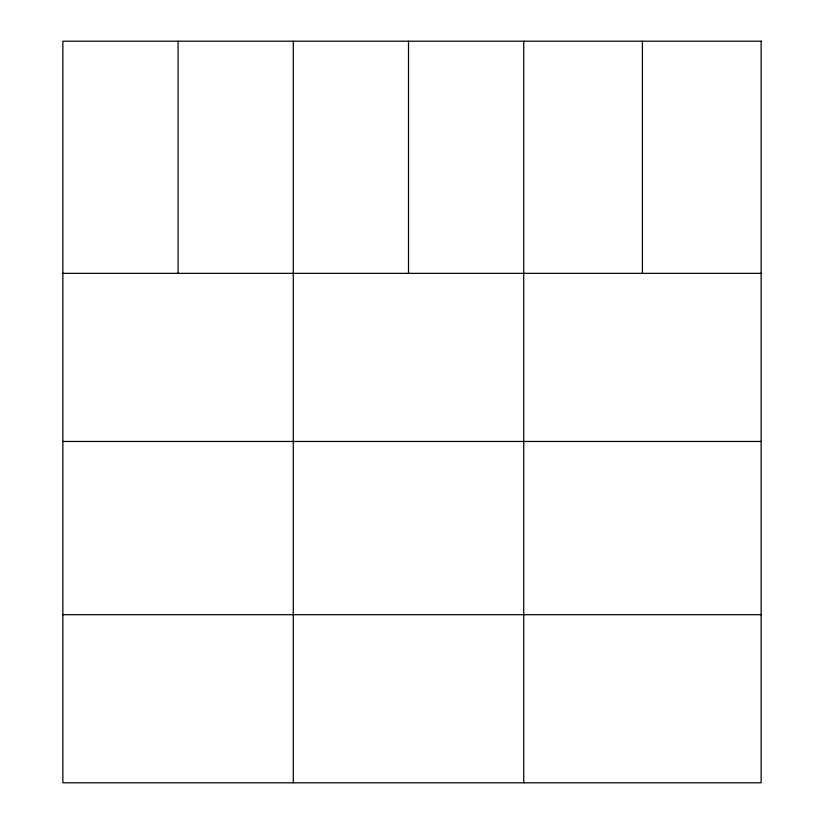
<?xml version="1.0" encoding="UTF-8"?>
<svg xmlns="http://www.w3.org/2000/svg" width="824" height="824" viewBox="0 0 824 824"><rect width="100%" height="100%" fill="white"/><g stroke="black" fill="none" stroke-linecap="round" stroke-linejoin="round"><path stroke-width="1.24" d="M62.871 273.352L761.129 273.352M62.871 441.468L761.129 441.468M62.871 614.683L761.129 614.683M642.421 41.2L642.421 273.352M523.724 41.2L523.724 782.8M408.508 41.2L408.508 273.352M293.293 41.2L293.293 782.8M178.087 41.2L178.087 273.352M761.129 41.2L62.871 41.2L62.871 782.8L761.129 782.8L761.129 41.2"/></g></svg>
